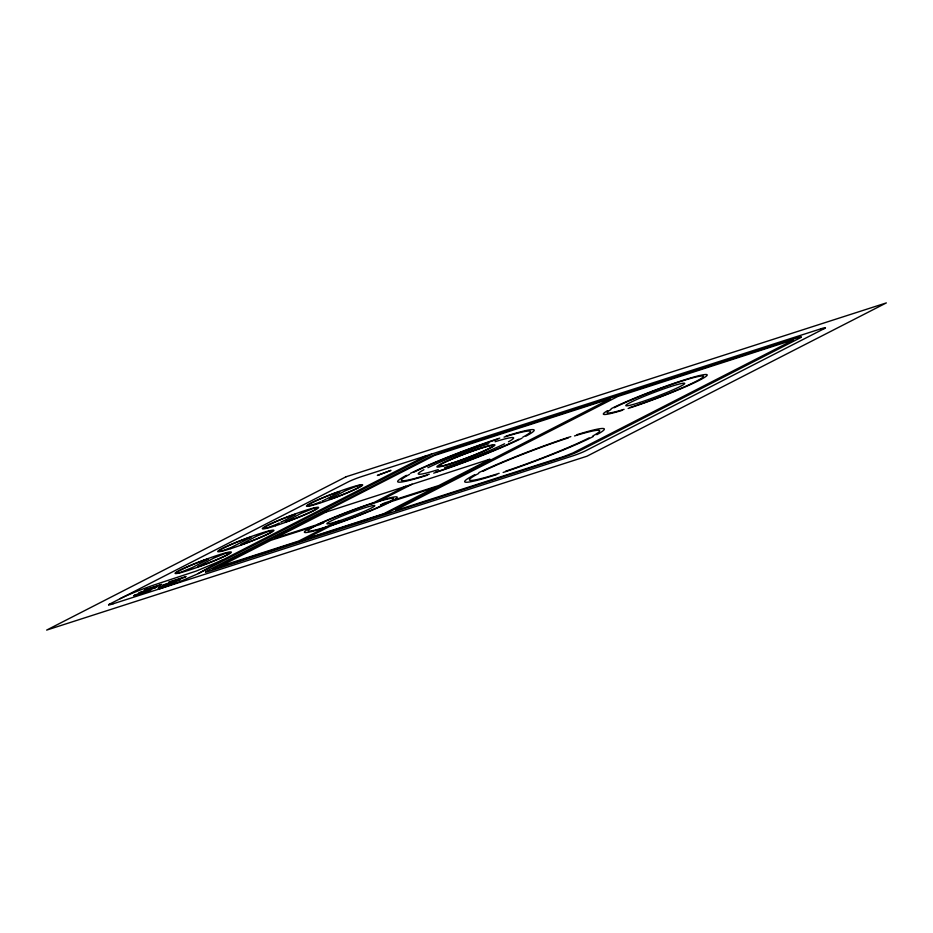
<?xml version="1.0" encoding="UTF-8"?>
<svg xmlns="http://www.w3.org/2000/svg" width="933" height="933" viewBox="0 0 933 933"><rect width="100%" height="100%" fill="white"/><g stroke="black" fill="none" stroke-linecap="round" stroke-linejoin="round"><path stroke-width="1.4" d="M609.89 399.056L387.557 512.87L212.701 569.422M793.202 340.102L572.967 452.937L564.197 456.4M208.339 559.147L192.56 567.451L180.104 572.512A28.142 2.111 -20.7 0 1 176.932 572.757M198.018 566.389L214.065 557.969L226.322 553.012M250.919 537.338L231.372 547.403M240.597 544.592L256.633 536.16L268.891 531.204A28.142 2.111 -20.7 0 1 272.098 530.947M295.586 514.468L284.425 520.532M285.265 521.722L301.312 513.29L313.57 508.333M339.659 491.901L330.714 496.869M329.337 499.155L345.385 490.723L357.642 485.766M212.479 569.025L434.323 455.526L609.809 398.869M395.86 510.013L617.844 396.455L793.19 339.857M159.66 588.828L180.081 581.516L197.528 573.947L222.229 560.162L425.705 455.98M110.129 603.826L348.476 481.766A10.065 0.758 -20.7 0 1 361.456 476.635L820.912 328.801M198.321 573.55L431.711 454.044M325.955 512.112L274.862 538.271L323.704 522.562L319.727 524.591L270.897 540.312L219.803 566.471L298.63 541.105L334.224 522.877L340.568 520.836L304.974 539.064L383.801 513.698L434.895 487.527L380.442 505.056L384.408 503.027L438.872 485.498L489.965 459.339M405.785 486.233L370.634 504.228L376.979 502.199L412.118 484.192M823.874 328.801L585.516 450.849A9.995 0.746 -20.7 0 1 572.617 455.945L113.08 603.814M222.229 560.162L196.338 571.031L158.832 583.405A29.984 2.251 -20.7 0 0 120.147 598.683M330.282 497.079L326.865 498.77M283.97 520.766L282.302 521.57M325.897 499.248L324.392 499.96M281.824 521.815L280.821 522.293M318.958 502.502L311.4 505.278M323.354 500.45L322.037 501.079M279.282 523.016L276.6 524.276M320.392 501.837L319.553 502.222M326.223 511.984L489.615 459.269M276.04 524.533L267.281 527.856A28.142 2.111 -20.7 0 1 264.179 528.09A28.142 2.111 -20.7 0 1 291.597 515.401L295.388 514.188M230.813 547.659L222.66 550.715M139.075 592.793L140.125 592.373M168.873 582.157L169.934 581.737M163.368 584.979L164.43 584.559M145.035 589.784L145.921 589.458M134.352 595.254L135.238 594.927M161.071 584.886L160.278 585.178M155.636 587.685L154.75 588.012M150.446 590.332L149.63 590.636M158.657 587.44L159.543 587.114M185.422 577.049L184.559 577.375M179.871 579.883L179.078 580.174M174.728 582.519L173.9 582.833M204.245 560.115L208.141 558.855M146.143 589.388L161.864 584.326M170.436 581.562L186.168 576.512M144.312 590.321L160.033 585.259M168.616 582.507L184.337 577.445M140.638 592.21L156.359 587.149M164.943 584.385L180.664 579.323M138.807 593.143L154.528 588.082M163.112 585.318L178.833 580.256M564.01 456.47L396.105 510.409M135.448 594.857L151.181 589.796M159.753 587.032L175.474 581.982M133.629 595.79L149.35 590.729M157.934 587.977L173.655 582.915M329.606 499.412L333.431 498.175A28.142 2.111 -20.7 0 0 360.884 485.626M198.262 566.669L202.111 565.421A28.142 2.111 -20.7 0 0 229.565 552.872M240.819 544.872L244.691 543.624A28.142 2.111 -20.7 0 0 272.144 531.064M285.486 521.99L289.358 520.742A28.142 2.111 -20.7 0 0 316.812 508.193M250.72 537.058L246.872 538.294A28.142 2.111 -20.7 0 0 219.36 550.867M339.46 491.621L335.612 492.857A28.142 2.111 -20.7 0 0 308.112 505.429M506.048 436.096A72.961 5.47 -20.7 0 1 525.944 436.143M522.025 438.16A72.961 5.47 -20.7 0 1 433.705 473.148M427.314 475.212A72.961 5.47 -20.7 0 1 406.45 475.352M410.473 473.311A72.961 5.47 -20.7 0 1 499.761 438.113M380.046 500.624A49.624 3.72 -20.7 0 1 393.971 499.948M390.647 501.767A49.624 3.72 -20.7 0 1 331.087 525.687M324.591 527.81A49.624 3.72 -20.7 0 1 311.972 527.087M316.579 524.847A49.624 3.72 -20.7 0 1 373.865 502.584M504.053 437.122A68.96 5.166 -20.7 0 1 522.772 437.169M518.853 439.186A68.96 5.166 -20.7 0 1 435.699 472.121M429.297 474.197A68.96 5.166 -20.7 0 1 409.622 474.337M413.646 472.285A68.96 5.166 -20.7 0 1 497.779 439.128M378.04 501.651A45.624 3.417 -20.7 0 1 390.74 500.986M387.475 502.794A45.624 3.417 -20.7 0 1 333.093 524.661M326.573 526.795A45.624 3.417 -20.7 0 1 315.132 526.072M319.809 523.81A45.624 3.417 -20.7 0 1 371.882 503.598M176.885 572.64A28.142 2.111 -20.7 0 1 204.35 560.08M226.427 552.977A28.142 2.111 -20.7 0 1 229.518 552.744M574.518 435.933A69.637 5.225 -20.7 0 1 592.817 435.968M589.085 437.915A69.637 5.225 -20.7 0 1 505.651 471.2M499.132 473.323A69.637 5.225 -20.7 0 1 478.664 473.451M482.886 471.34A69.637 5.225 -20.7 0 1 568.349 437.88M611.115 408.736A55.444 4.152 -20.7 0 1 682.478 380.501A55.444 4.152 -20.7 0 1 699.47 380.232A55.444 4.152 -20.7 0 1 628.154 408.467M622.066 410.38A55.444 4.152 -20.7 0 1 607.64 410.613M495.085 441.717A50.977 3.825 -20.7 0 1 508.462 441.776M504.566 443.781A50.977 3.825 -20.7 0 1 444.668 467.538M438.253 469.614A50.977 3.825 -20.7 0 1 423.909 469.742M427.955 467.678A50.977 3.825 -20.7 0 1 488.822 443.711M825.46 327.833A10.065 0.758 -20.7 0 1 824.002 328.754M820.993 328.766A10.065 0.758 -20.7 0 1 825.355 327.681M112.998 603.861A10.065 0.758 -20.7 0 1 108.636 604.946M108.531 604.782A10.065 0.758 -20.7 0 1 109.989 603.861M222.509 550.762A28.142 2.111 -20.7 0 1 219.407 550.995M313.675 508.298A28.142 2.111 -20.7 0 1 316.765 508.077M577.014 434.661A74.64 5.598 -20.7 0 1 596.793 434.685M593.05 436.644A74.64 5.598 -20.7 0 1 503.155 472.471M496.659 474.594A74.64 5.598 -20.7 0 1 474.699 474.722M478.909 472.611A74.64 5.598 -20.7 0 1 570.833 436.609M801.295 337.233A9.995 0.746 -20.7 0 1 800.199 337.863L578.157 451.56A9.995 0.746 -20.7 0 1 565.258 456.645L209.54 571.113A9.995 0.746 -20.7 0 1 205.622 572.162M801.144 336.825A9.995 0.746 -20.7 0 0 797.237 337.863L441.507 452.342A9.995 0.746 -20.7 0 0 428.609 457.427L206.578 571.124A9.995 0.746 -20.7 0 0 205.482 571.754M357.747 485.731A28.142 2.111 -20.7 0 1 360.838 485.498M311.26 505.313A28.142 2.111 -20.7 0 1 308.158 505.546M614.287 407.721A51.455 3.86 -20.7 0 1 680.484 381.515A51.455 3.86 -20.7 0 1 696.298 381.247A51.455 3.86 -20.7 0 1 630.137 407.453M624.072 409.354A51.455 3.86 -20.7 0 1 610.847 409.587M377.445 475.457L390.974 470.372L377.468 475.398M346.085 476.763L46.65 630.09L586.915 456.237L886.35 302.91L346.085 476.763M450.534 463.783A30.987 2.321 -20.7 0 0 494.91 445.099A30.987 2.321 -20.7 0 0 452.353 458.803A30.987 2.321 -20.7 0 0 450.534 463.783M451.525 463.269A28.993 2.169 -20.7 0 0 493.044 445.799A28.993 2.169 -20.7 0 0 453.228 458.604A28.993 2.169 -20.7 0 0 451.525 463.269M275.468 525.757A30.101 2.263 -20.7 0 0 318.585 507.61A30.101 2.263 -20.7 0 0 277.229 520.917A30.101 2.263 -20.7 0 0 275.468 525.757M639.618 402.508A31.465 2.356 -20.7 0 0 684.682 383.545A31.465 2.356 -20.7 0 0 641.461 397.458A31.465 2.356 -20.7 0 0 639.618 402.508M319.541 503.19A30.101 2.263 -20.7 0 0 362.657 485.043A30.101 2.263 -20.7 0 0 321.314 498.35A30.101 2.263 -20.7 0 0 319.541 503.19M230.789 548.627A30.101 2.263 -20.7 0 0 273.905 530.48A30.101 2.263 -20.7 0 0 232.562 543.787A30.101 2.263 -20.7 0 0 230.789 548.627M338.061 521.209A25.634 1.924 -20.7 0 0 374.786 505.756A25.634 1.924 -20.7 0 0 339.565 517.092A25.634 1.924 -20.7 0 0 338.061 521.209M188.221 570.425A30.101 2.263 -20.7 0 0 231.337 552.289A30.101 2.263 -20.7 0 0 189.982 565.585A30.101 2.263 -20.7 0 0 188.221 570.425"/></g></svg>
